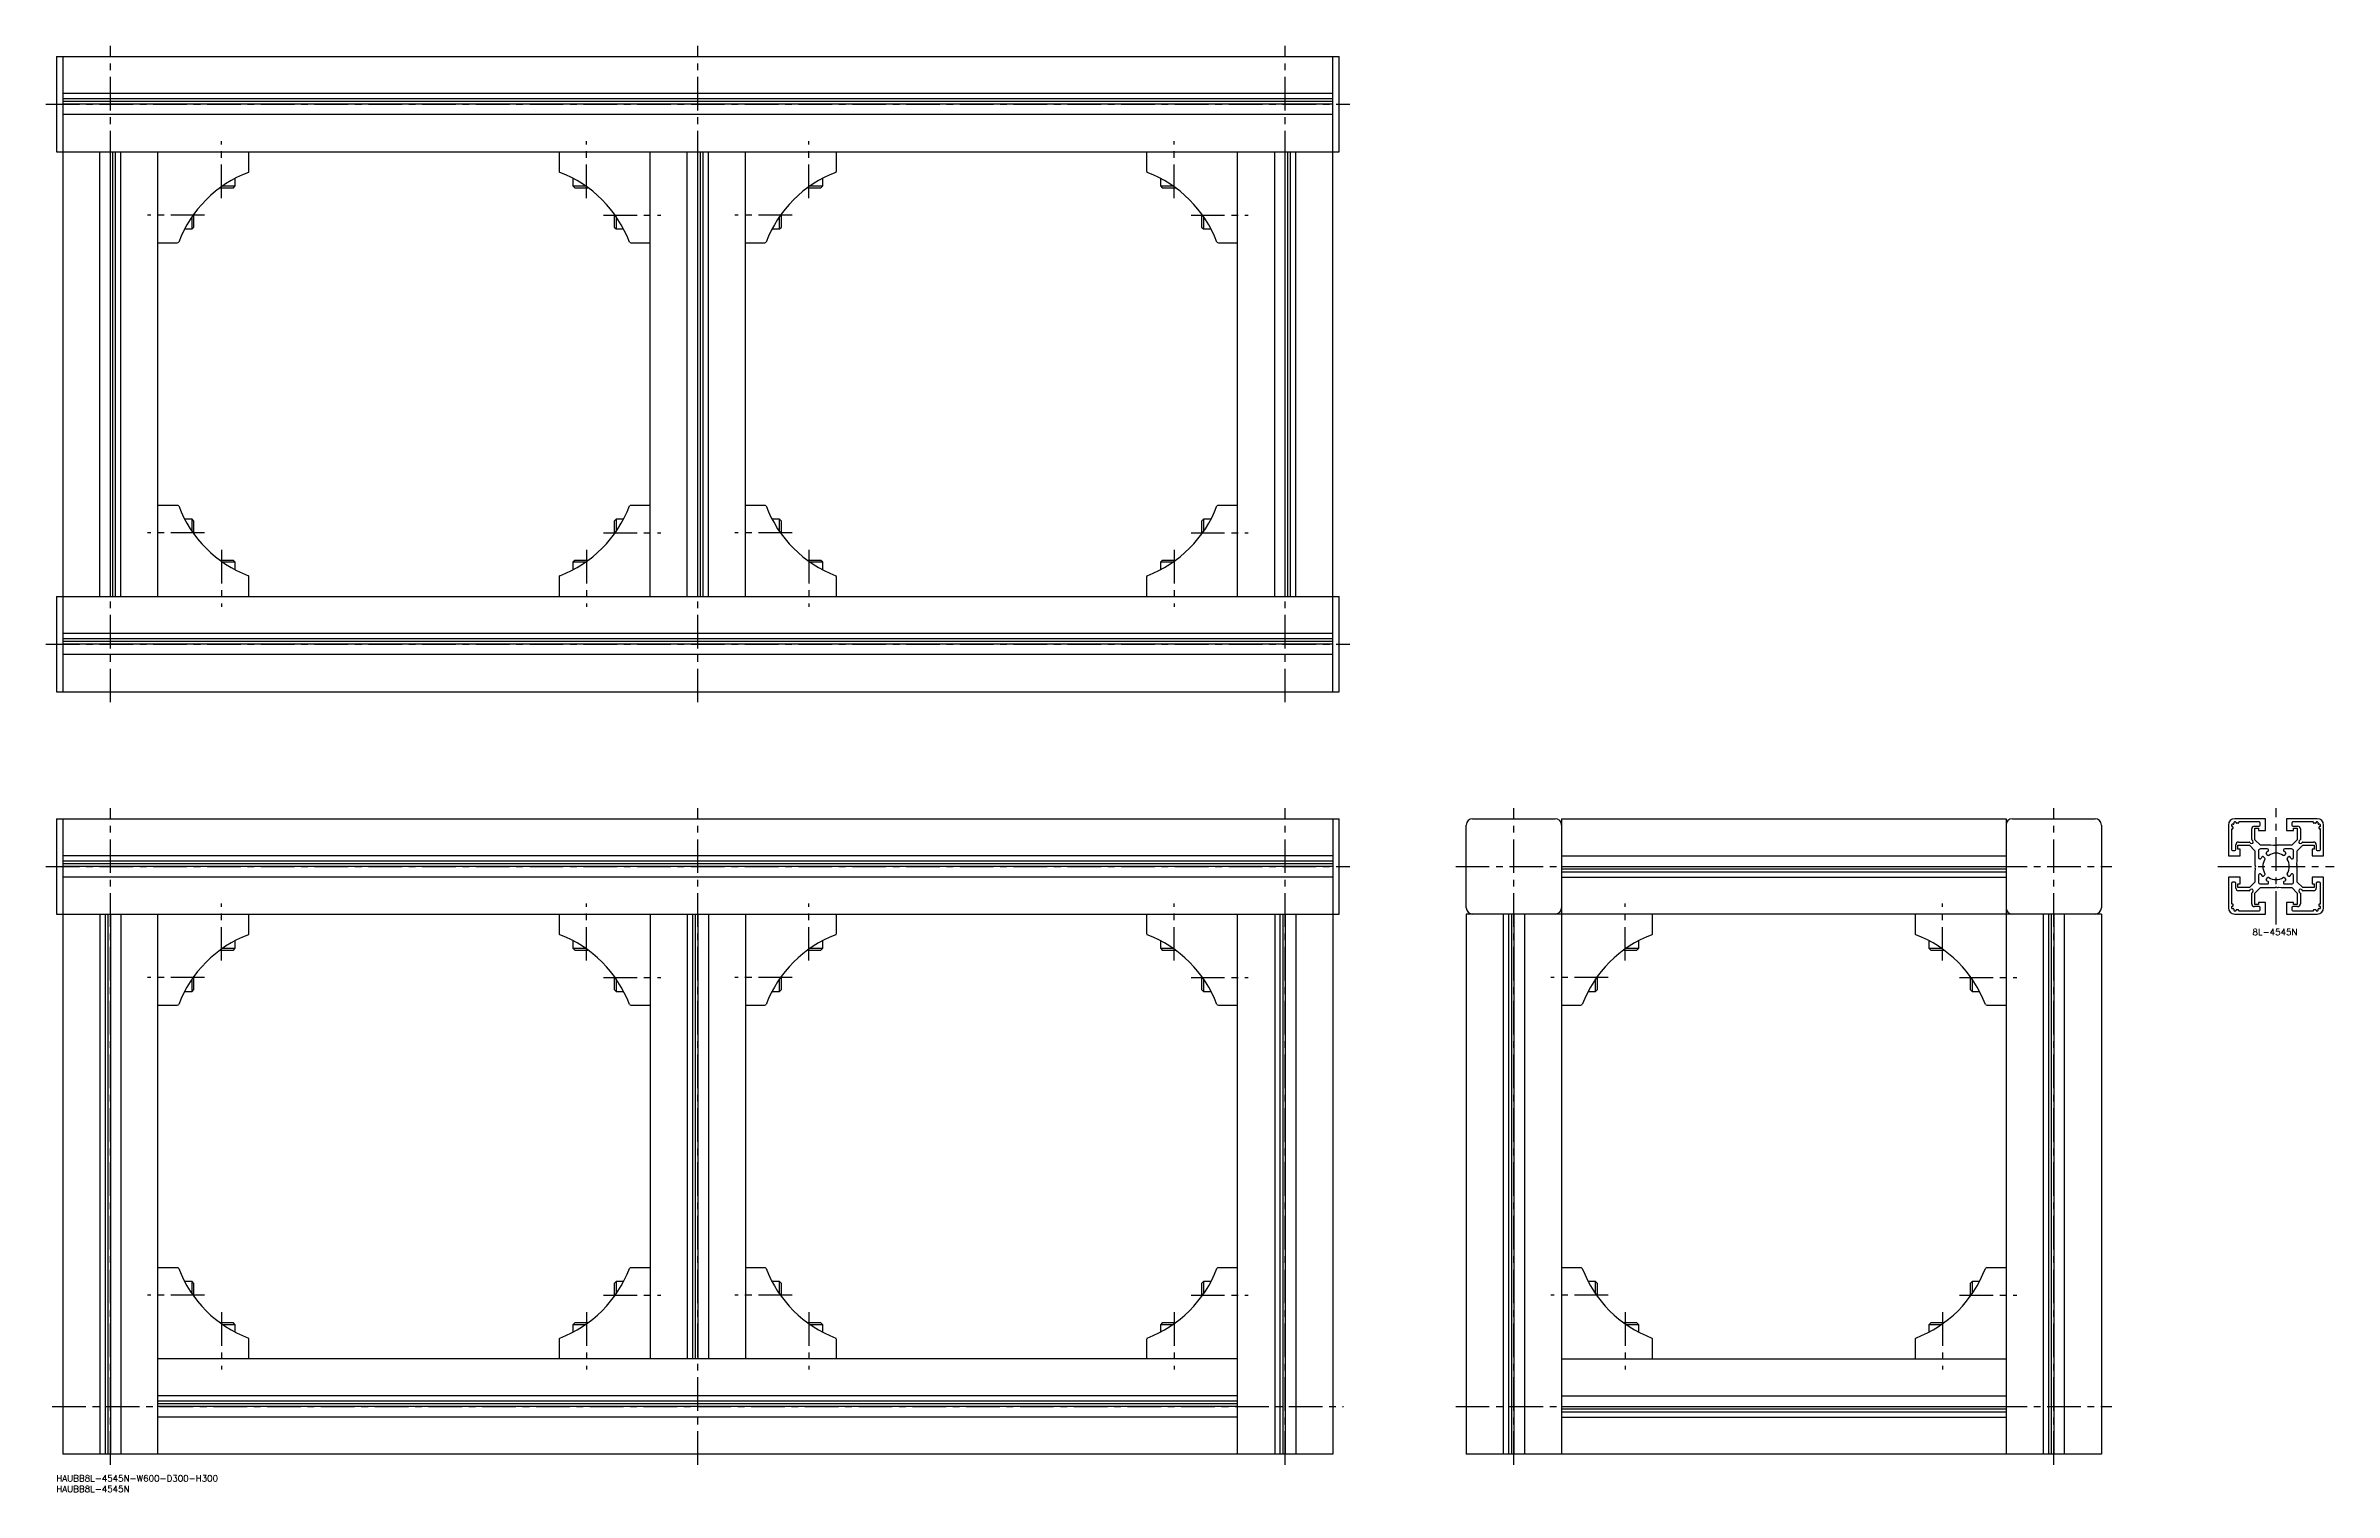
# Model space of a CAD drawing. Extents: x -5 to 1076, y -8 to 675.
import ezdxf

# ---------------------------------------------------------------- set-up
doc = ezdxf.new("R2010")
doc.units = 0
doc.header["$LTSCALE"] = 0.5
doc.linetypes.add('CENTER', pattern=[50.8, 31.75, -6.35, 6.35, -6.35])
for name, color, linetype in [('MSM_CENTER', 1, 'CENTER'), ('MSM_CONTINUOUS', 7, 'CONTINUOUS'), ('MSM_PART_NUMBER', 7, 'CONTINUOUS')]:
    doc.layers.add(name, color=color, linetype=linetype)
doc.styles.get("Standard").update_dxf_attribs({"font": 'txt.shx', "height": 3, "bigfont": 'bigfont.shx'})

# ---------------------------------------------------------------- blocks, each defined once
blk = doc.blocks.new('*U8')
at = {"layer": 'MSM_PART_NUMBER'}
blk.add_text('HAUBB8L-4545N-W600-D300-H300', height=3, dxfattribs=at).set_placement((0, -3))
blk = doc.blocks.new('*U9')
at = {"layer": 'MSM_PART_NUMBER'}
blk.add_text('HAUBB8L-4545N', height=3, dxfattribs=at).set_placement((0, -8))
blk = doc.blocks.new('*U10')
at = {"layer": 'MSM_PART_NUMBER'}
blk.add_text('8L-4545N', height=3, dxfattribs=at).set_placement((1037.4, 255))

msp = doc.modelspace()

# ---------------------------------------------------------------- linework, layer by layer
at = {"layer": 'MSM_CENTER'}
for p, q in [((25.5, 365), (25.5, 675)), ((303, 365), (303, 675)), ((580.5, 365), (580.5, 675)), ((-5, 647.5), (611, 647.5)), ((78, 603), (78, 630)), ((250.5, 603), (250.5, 630)), ((355.5, 603), (355.5, 630)), ((528, 603), (528, 630)), ((70, 595), (43, 595)), ((258.5, 595), (285.5, 595)), ((347.5, 595), (320.5, 595)), ((536, 595), (563, 595)), ((70, 445), (43, 445)), ((258.5, 445), (285.5, 445)), ((347.5, 445), (320.5, 445)), ((536, 445), (563, 445)), ((78, 437), (78, 410)), ((250.5, 437), (250.5, 410)), ((355.5, 437), (355.5, 410)), ((528, 437), (528, 410)), ((-5, 392.5), (611, 392.5)), ((25.5, 5), (25.5, 315)), ((303, 5), (303, 315)), ((580.5, 5), (580.5, 315)), ((688.5, 5), (688.5, 315)), ((943.5, 5), (943.5, 315)), ((1048.5, 260), (1048.5, 315)), ((-5, 287.5), (611, 287.5)), ((661, 287.5), (971, 287.5)), ((1021, 287.5), (1076, 287.5)), ((78, 243), (78, 270)), ((250.5, 243), (250.5, 270)), ((355.5, 243), (355.5, 270)), ((528, 243), (528, 270)), ((741, 243), (741, 270)), ((891, 243), (891, 270)), ((70, 235), (43, 235)), ((258.5, 235), (285.5, 235)), ((347.5, 235), (320.5, 235)), ((536, 235), (563, 235)), ((733, 235), (706, 235)), ((899, 235), (926, 235)), ((70, 85), (43, 85)), ((78, 77), (78, 50)), ((250.5, 77), (250.5, 50)), ((258.5, 85), (285.5, 85)), ((347.5, 85), (320.5, 85)), ((355.5, 77), (355.5, 50)), ((528, 77), (528, 50)), ((536, 85), (563, 85)), ((733, 85), (706, 85)), ((741, 77), (741, 50)), ((891, 77), (891, 50)), ((899, 85), (926, 85)), ((-2, 32.5), (608, 32.5)), ((661, 32.5), (971, 32.5))]:
    msp.add_line(p, q, dxfattribs=at)
at = {"layer": 'MSM_CONTINUOUS'}
for p, q in [((0, 670), (606, 670)), ((0, 670), (0, 625)), ((3, 670), (3, 370)), ((603, 370), (603, 670)), ((606, 625), (606, 670)), ((603, 652.5), (3, 652.5)), ((603, 650), (3, 650)), ((603, 648.7), (3, 648.7)), ((603, 647.5), (3, 647.5)), ((603, 642.5), (3, 642.5)), ((0, 625), (606, 625)), ((20.5, 415), (20.5, 625)), ((25.5, 415), (25.5, 625)), ((26.7, 415), (26.7, 625)), ((28, 415), (28, 625)), ((30.5, 415), (30.5, 625)), ((48, 415), (48, 625)), ((91, 615.9), (91, 625)), ((237.5, 625), (237.5, 615.9)), ((280.5, 415), (280.5, 625)), ((298, 415), (298, 625)), ((303, 415), (303, 625)), ((304.2, 415), (304.2, 625)), ((305.5, 415), (305.5, 625)), ((308, 415), (308, 625)), ((325.5, 415), (325.5, 625)), ((368.5, 615.9), (368.5, 625)), ((515, 625), (515, 615.9)), ((558, 415), (558, 625)), ((575.5, 415), (575.5, 625)), ((580.5, 415), (580.5, 625)), ((581.7, 415), (581.7, 625)), ((583, 415), (583, 625)), ((585.5, 415), (585.5, 625)), ((77.4, 608), (83.6, 608)), ((78.6, 608.9), (84.5, 608.9)), ((83.6, 608), (84.5, 608.9)), ((84.5, 608.9), (84.5, 612.4)), ((244, 612.4), (244, 608.9)), ((244, 608.9), (244.9, 608)), ((244, 608.9), (249.9, 608.9)), ((244.9, 608), (251.1, 608)), ((354.9, 608), (361.1, 608)), ((356.1, 608.9), (362, 608.9)), ((361.1, 608), (362, 608.9)), ((362, 608.9), (362, 612.4)), ((521.5, 612.4), (521.5, 608.9)), ((521.5, 608.9), (522.4, 608)), ((521.5, 608.9), (527.4, 608.9)), ((522.4, 608), (528.6, 608)), ((65, 589.4), (65, 595.6)), ((263.5, 595.6), (263.5, 589.4)), ((342.5, 589.4), (342.5, 595.6)), ((541, 595.6), (541, 589.4)), ((60.6, 588.5), (64.1, 588.5)), ((64.1, 588.5), (64.1, 594.4)), ((64.1, 588.5), (65, 589.4)), ((263.5, 589.4), (264.4, 588.5)), ((264.4, 594.4), (264.4, 588.5)), ((264.4, 588.5), (267.9, 588.5)), ((338.1, 588.5), (341.6, 588.5)), ((341.6, 588.5), (341.6, 594.4)), ((341.6, 588.5), (342.5, 589.4)), ((541, 589.4), (541.9, 588.5)), ((541.9, 594.4), (541.9, 588.5)), ((541.9, 588.5), (545.4, 588.5)), ((48, 582), (57.1, 582)), ((271.4, 582), (280.5, 582)), ((325.5, 582), (334.6, 582)), ((548.9, 582), (558, 582)), ((57.1, 458), (48, 458)), ((280.5, 458), (271.4, 458)), ((334.6, 458), (325.5, 458)), ((558, 458), (548.9, 458)), ((64.1, 451.5), (60.6, 451.5)), ((65, 450.6), (64.1, 451.5)), ((64.1, 445.6), (64.1, 451.5)), ((65, 444.4), (65, 450.6)), ((264.4, 451.5), (263.5, 450.6)), ((263.5, 450.6), (263.5, 444.4)), ((267.9, 451.5), (264.4, 451.5)), ((264.4, 451.5), (264.4, 445.6)), ((341.6, 451.5), (338.1, 451.5)), ((342.5, 450.6), (341.6, 451.5)), ((341.6, 445.6), (341.6, 451.5)), ((342.5, 444.4), (342.5, 450.6)), ((541.9, 451.5), (541, 450.6)), ((541, 450.6), (541, 444.4)), ((545.4, 451.5), (541.9, 451.5)), ((541.9, 451.5), (541.9, 445.6)), ((83.6, 432), (77.4, 432)), ((84.5, 431.1), (78.6, 431.1)), ((84.5, 431.1), (83.6, 432)), ((84.5, 427.6), (84.5, 431.1)), ((91, 415), (91, 424.1)), ((237.5, 424.1), (237.5, 415)), ((244.9, 432), (244, 431.1)), ((244, 431.1), (244, 427.6)), ((249.9, 431.1), (244, 431.1)), ((251.1, 432), (244.9, 432)), ((361.1, 432), (354.9, 432)), ((362, 431.1), (356.1, 431.1)), ((362, 431.1), (361.1, 432)), ((362, 427.6), (362, 431.1)), ((368.5, 415), (368.5, 424.1)), ((515, 424.1), (515, 415)), ((522.4, 432), (521.5, 431.1)), ((521.5, 431.1), (521.5, 427.6)), ((527.4, 431.1), (521.5, 431.1)), ((528.6, 432), (522.4, 432)), ((0, 415), (606, 415)), ((0, 415), (0, 370)), ((606, 370), (606, 415)), ((603, 397.5), (3, 397.5)), ((603, 395), (3, 395)), ((603, 393.7), (3, 393.7)), ((603, 392.5), (3, 392.5)), ((603, 387.5), (3, 387.5)), ((0, 370), (606, 370)), ((0, 310), (0, 265)), ((0, 310), (606, 310)), ((3, 310), (3, 10)), ((603, 310), (603, 10)), ((606, 265), (606, 310)), ((666, 268), (666, 307)), ((669, 310), (708, 310)), ((711, 310), (711, 10)), ((711, 310), (921, 310)), ((921, 310), (921, 10)), ((924, 310), (963, 310)), ((966, 307), (966, 268)), ((1026, 307), (1026, 292.5)), ((1027.5, 307.1), (1027.5, 306.6)), ((1027.5, 305), (1027.5, 295.5)), ((1027.7, 306.4), (1027.9, 306.4)), ((1027.9, 305.2), (1027.7, 305.2)), ((1028.3, 307.4), (1027.8, 307.4)), ((1028.1, 306.2), (1028.1, 305.4)), ((1028.6, 308.2), (1028.6, 307.7)), ((1029.4, 308.5), (1028.9, 308.5)), ((1043.5, 310), (1029, 310)), ((1029.6, 308.1), (1029.6, 308.3)), ((1030.6, 307.9), (1029.8, 307.9)), ((1030.8, 308.3), (1030.8, 308.1)), ((1040.5, 308.5), (1031, 308.5)), ((1037, 300.2), (1037, 305.2)), ((1038.3, 306.5), (1040.5, 306.5)), ((1038.5, 300.1), (1038.5, 305.5)), ((1038.5, 305.5), (1040.3, 305.5)), ((1040.3, 305.5), (1040.3, 304.5)), ((1040.3, 304.5), (1043.5, 304.5)), ((1041, 307), (1041, 308)), ((1043.5, 304.5), (1043.5, 310)), ((1053.5, 310), (1053.5, 304.5)), ((1068, 310), (1053.5, 310)), ((1053.5, 304.5), (1056.7, 304.5)), ((1056, 308), (1056, 307)), ((1066, 308.5), (1056.5, 308.5)), ((1056.5, 306.5), (1058.7, 306.5)), ((1056.7, 304.5), (1056.7, 305.5)), ((1056.7, 305.5), (1058.5, 305.5)), ((1058.5, 305.5), (1058.5, 300.1)), ((1060, 305.2), (1060, 300.2)), ((1066.2, 308.1), (1066.2, 308.3)), ((1067.2, 307.9), (1066.4, 307.9)), ((1067.4, 308.3), (1067.4, 308.1)), ((1068.1, 308.5), (1067.6, 308.5)), ((1068.4, 307.7), (1068.4, 308.2)), ((1069.2, 307.4), (1068.7, 307.4)), ((1068.9, 305.4), (1068.9, 306.2)), ((1069.1, 306.4), (1069.3, 306.4)), ((1069.3, 305.2), (1069.1, 305.2)), ((1069.5, 306.6), (1069.5, 307.1)), ((1069.5, 295.5), (1069.5, 305)), ((1071, 292.5), (1071, 307)), ((603, 292.5), (3, 292.5)), ((711, 292.5), (921, 292.5)), ((1026, 292.5), (1031.5, 292.5)), ((1028, 295), (1029, 295)), ((1029.5, 295.5), (1029.5, 297.7)), ((1030.5, 295.7), (1030.5, 297.5)), ((1030.5, 297.5), (1035.9, 297.5)), ((1031.5, 295.7), (1030.5, 295.7)), ((1030.8, 299), (1035.8, 299)), ((1031.5, 292.5), (1031.5, 295.7)), ((1035.9, 297.5), (1038.5, 294.9)), ((1036, 298.9), (1036.4, 298.5)), ((1037.5, 299.6), (1037.1, 300)), ((1041.1, 297.5), (1038.5, 300.1)), ((1038.5, 294.9), (1038.5, 288.2)), ((1040.2, 294.8), (1040.2, 291.7)), ((1046, 297.5), (1041.1, 297.5)), ((1044.3, 295.8), (1041.2, 295.8)), ((1042.4, 292.2), (1043.3, 291.3)), ((1044.7, 292.7), (1043.8, 293.6)), ((1047.3, 297.3), (1046, 297.5)), ((1047.6, 297.4), (1047.3, 297.3)), ((1048.5, 297.2), (1048.1, 297.4)), ((1048.9, 297.4), (1048.5, 297.2)), ((1055.9, 297.5), (1049.2, 297.5)), ((1053.2, 293.6), (1052.3, 292.7)), ((1055.8, 295.8), (1052.7, 295.8)), ((1053.7, 291.3), (1054.6, 292.2)), ((1058.5, 300.1), (1055.9, 297.5)), ((1056.8, 291.7), (1056.8, 294.8)), ((1058.5, 294.9), (1061.1, 297.5)), ((1058.5, 290), (1058.5, 294.9)), ((1059.9, 300), (1059.5, 299.6)), ((1060.6, 298.5), (1061, 298.9)), ((1061.1, 297.5), (1066.5, 297.5)), ((1061.2, 299), (1066.2, 299)), ((1066.5, 295.7), (1065.5, 295.7)), ((1065.5, 295.7), (1065.5, 292.5)), ((1065.5, 292.5), (1071, 292.5)), ((1066.5, 297.5), (1066.5, 295.7)), ((1067.5, 297.7), (1067.5, 295.5)), ((1068, 295), (1069, 295)), ((603, 290), (3, 290)), ((603, 288.7), (3, 288.7)), ((603, 287.5), (3, 287.5)), ((603, 282.5), (3, 282.5)), ((711, 287.5), (921, 287.5)), ((711, 286.3), (921, 286.3)), ((711, 285), (921, 285)), ((711, 282.5), (921, 282.5)), ((1031.5, 282.5), (1026, 282.5)), ((1026, 282.5), (1026, 268)), ((1031.5, 279.3), (1031.5, 282.5)), ((1038.7, 286.3), (1038.5, 285)), ((1038.5, 285), (1038.5, 280.1)), ((1038.6, 287.9), (1038.8, 287.5)), ((1038.8, 287.5), (1038.6, 287.1)), ((1038.6, 286.6), (1038.7, 286.3)), ((1040.2, 283.3), (1040.2, 280.2)), ((1043.3, 283.7), (1042.4, 282.8)), ((1043.8, 281.4), (1044.7, 282.3)), ((1052.3, 282.3), (1053.2, 281.4)), ((1054.6, 282.8), (1053.7, 283.7)), ((1056.8, 280.2), (1056.8, 283.3)), ((1058.2, 287.5), (1058.4, 287.9)), ((1058.4, 287.1), (1058.2, 287.5)), ((1058.3, 288.7), (1058.5, 290)), ((1058.4, 288.4), (1058.3, 288.7)), ((1058.5, 280.1), (1058.5, 286.8)), ((1071, 282.5), (1065.5, 282.5)), ((1065.5, 282.5), (1065.5, 279.3)), ((1071, 268), (1071, 282.5)), ((1027.5, 279.5), (1027.5, 270)), ((1029, 280), (1028, 280)), ((1029.5, 277.3), (1029.5, 279.5)), ((1030.5, 277.5), (1030.5, 279.3)), ((1030.5, 279.3), (1031.5, 279.3)), ((1035.9, 277.5), (1030.5, 277.5)), ((1035.8, 276), (1030.8, 276)), ((1038.5, 280.1), (1035.9, 277.5)), ((1036.4, 276.5), (1036, 276.1)), ((1037, 269.8), (1037, 274.8)), ((1037.1, 275), (1037.5, 275.4)), ((1038.5, 274.9), (1041.1, 277.5)), ((1038.5, 269.5), (1038.5, 274.9)), ((1043.5, 270.5), (1040.3, 270.5)), ((1040.3, 270.5), (1040.3, 269.5)), ((1041.1, 277.5), (1047.8, 277.5)), ((1041.2, 279.2), (1044.3, 279.2)), ((1043.5, 265), (1043.5, 270.5)), ((1048.1, 277.6), (1048.5, 277.8)), ((1048.5, 277.8), (1048.9, 277.6)), ((1049.4, 277.6), (1049.7, 277.7)), ((1049.7, 277.7), (1051, 277.5)), ((1051, 277.5), (1055.9, 277.5)), ((1052.7, 279.2), (1055.8, 279.2)), ((1056.7, 270.5), (1053.5, 270.5)), ((1053.5, 270.5), (1053.5, 265)), ((1055.9, 277.5), (1058.5, 274.9)), ((1056.7, 269.5), (1056.7, 270.5)), ((1061.1, 277.5), (1058.5, 280.1)), ((1058.5, 274.9), (1058.5, 269.5)), ((1059.5, 275.4), (1059.9, 275)), ((1060, 274.8), (1060, 269.8)), ((1061, 276.1), (1060.6, 276.5)), ((1066.5, 277.5), (1061.1, 277.5)), ((1066.2, 276), (1061.2, 276)), ((1065.5, 279.3), (1066.5, 279.3)), ((1066.5, 279.3), (1066.5, 277.5)), ((1067.5, 279.5), (1067.5, 277.3)), ((1069, 280), (1068, 280)), ((1069.5, 270), (1069.5, 279.5)), ((0, 265), (606, 265)), ((20.5, 265), (20.5, 10)), ((23, 265), (23, 10)), ((24.3, 265), (24.3, 10)), ((25.5, 265), (25.5, 10)), ((30.5, 265), (30.5, 10)), ((48, 10), (48, 265)), ((91, 255.9), (91, 265)), ((237.5, 265), (237.5, 255.9)), ((280.5, 265), (280.5, 55)), ((298, 265), (298, 55)), ((300.5, 265), (300.5, 55)), ((301.8, 265), (301.8, 55)), ((303, 265), (303, 55)), ((308, 265), (308, 55)), ((325.5, 265), (325.5, 55)), ((368.5, 255.9), (368.5, 265)), ((515, 265), (515, 255.9)), ((558, 10), (558, 265)), ((575.5, 265), (575.5, 10)), ((578, 265), (578, 10)), ((579.3, 265), (579.3, 10)), ((580.5, 265), (580.5, 10)), ((585.5, 265), (585.5, 10)), ((966, 265), (666, 265)), ((666, 265), (666, 10)), ((683.5, 265), (683.5, 10)), ((686, 265), (686, 10)), ((687.3, 265), (687.3, 10)), ((688.5, 265), (688.5, 10)), ((693.5, 265), (693.5, 10)), ((754, 255.9), (754, 265)), ((878, 265), (878, 255.9)), ((938.5, 265), (938.5, 10)), ((941, 265), (941, 10)), ((942.3, 265), (942.3, 10)), ((943.5, 265), (943.5, 10)), ((948.5, 265), (948.5, 10)), ((966, 265), (966, 10)), ((1027.5, 268.4), (1027.5, 267.9)), ((1027.7, 269.8), (1027.9, 269.8)), ((1027.9, 268.6), (1027.7, 268.6)), ((1027.8, 267.6), (1028.3, 267.6)), ((1028.1, 269.6), (1028.1, 268.8)), ((1028.6, 267.3), (1028.6, 266.8)), ((1028.9, 266.5), (1029.4, 266.5)), ((1029, 265), (1043.5, 265)), ((1029.6, 266.7), (1029.6, 266.9)), ((1029.8, 267.1), (1030.6, 267.1)), ((1030.8, 266.9), (1030.8, 266.7)), ((1031, 266.5), (1040.5, 266.5)), ((1040.5, 268.5), (1038.3, 268.5)), ((1040.3, 269.5), (1038.5, 269.5)), ((1041, 267), (1041, 268)), ((1053.5, 265), (1068, 265)), ((1056, 268), (1056, 267)), ((1058.7, 268.5), (1056.5, 268.5)), ((1056.5, 266.5), (1066, 266.5)), ((1058.5, 269.5), (1056.7, 269.5)), ((1066.2, 266.7), (1066.2, 266.9)), ((1066.4, 267.1), (1067.2, 267.1)), ((1067.4, 266.9), (1067.4, 266.7)), ((1067.6, 266.5), (1068.1, 266.5)), ((1068.4, 266.8), (1068.4, 267.3)), ((1068.7, 267.6), (1069.2, 267.6)), ((1068.9, 268.8), (1068.9, 269.6)), ((1069.1, 269.8), (1069.3, 269.8)), ((1069.3, 268.6), (1069.1, 268.6)), ((1069.5, 267.9), (1069.5, 268.4)), ((78.6, 248.9), (84.5, 248.9)), ((83.6, 248), (84.5, 248.9)), ((84.5, 248.9), (84.5, 252.4)), ((244, 252.4), (244, 248.9)), ((244, 248.9), (244.9, 248)), ((244, 248.9), (249.9, 248.9)), ((356.1, 248.9), (362, 248.9)), ((361.1, 248), (362, 248.9)), ((362, 248.9), (362, 252.4)), ((521.5, 252.4), (521.5, 248.9)), ((521.5, 248.9), (522.4, 248)), ((521.5, 248.9), (527.4, 248.9)), ((741.6, 248.9), (747.5, 248.9)), ((746.6, 248), (747.5, 248.9)), ((747.5, 248.9), (747.5, 252.4)), ((884.5, 252.4), (884.5, 248.9)), ((884.5, 248.9), (885.4, 248)), ((884.5, 248.9), (890.4, 248.9)), ((77.4, 248), (83.6, 248)), ((244.9, 248), (251.1, 248)), ((354.9, 248), (361.1, 248)), ((522.4, 248), (528.6, 248)), ((740.4, 248), (746.6, 248)), ((885.4, 248), (891.6, 248)), ((60.6, 228.5), (64.1, 228.5)), ((64.1, 228.5), (64.1, 234.4)), ((64.1, 228.5), (65, 229.4)), ((65, 229.4), (65, 235.6)), ((263.5, 235.6), (263.5, 229.4)), ((263.5, 229.4), (264.4, 228.5)), ((264.4, 234.4), (264.4, 228.5)), ((264.4, 228.5), (267.9, 228.5)), ((338.1, 228.5), (341.6, 228.5)), ((341.6, 228.5), (341.6, 234.4)), ((341.6, 228.5), (342.5, 229.4)), ((342.5, 229.4), (342.5, 235.6)), ((541, 235.6), (541, 229.4)), ((541, 229.4), (541.9, 228.5)), ((541.9, 234.4), (541.9, 228.5)), ((541.9, 228.5), (545.4, 228.5)), ((723.6, 228.5), (727.1, 228.5)), ((727.1, 228.5), (727.1, 234.4)), ((727.1, 228.5), (728, 229.4)), ((728, 229.4), (728, 235.6)), ((904, 235.6), (904, 229.4)), ((904, 229.4), (904.9, 228.5)), ((904.9, 234.4), (904.9, 228.5)), ((904.9, 228.5), (908.4, 228.5)), ((48, 222), (57.1, 222)), ((271.4, 222), (280.5, 222)), ((325.5, 222), (334.6, 222)), ((548.9, 222), (558, 222)), ((711, 222), (720.1, 222)), ((911.9, 222), (921, 222)), ((57.1, 98), (48, 98)), ((280.5, 98), (271.4, 98)), ((334.6, 98), (325.5, 98)), ((558, 98), (548.9, 98)), ((720.1, 98), (711, 98)), ((921, 98), (911.9, 98)), ((64.1, 91.5), (60.6, 91.5)), ((65, 90.6), (64.1, 91.5)), ((64.1, 85.6), (64.1, 91.5)), ((65, 84.4), (65, 90.6)), ((264.4, 91.5), (263.5, 90.6)), ((263.5, 90.6), (263.5, 84.4)), ((267.9, 91.5), (264.4, 91.5)), ((264.4, 91.5), (264.4, 85.6)), ((341.6, 91.5), (338.1, 91.5)), ((342.5, 90.6), (341.6, 91.5)), ((341.6, 85.6), (341.6, 91.5)), ((342.5, 84.4), (342.5, 90.6)), ((541.9, 91.5), (541, 90.6)), ((541, 90.6), (541, 84.4)), ((545.4, 91.5), (541.9, 91.5)), ((541.9, 91.5), (541.9, 85.6)), ((727.1, 91.5), (723.6, 91.5)), ((728, 90.6), (727.1, 91.5)), ((727.1, 85.6), (727.1, 91.5)), ((728, 84.4), (728, 90.6)), ((904.9, 91.5), (904, 90.6)), ((904, 90.6), (904, 84.4)), ((908.4, 91.5), (904.9, 91.5)), ((904.9, 91.5), (904.9, 85.6)), ((83.6, 72), (77.4, 72)), ((84.5, 71.1), (78.6, 71.1)), ((84.5, 71.1), (83.6, 72)), ((84.5, 67.6), (84.5, 71.1)), ((244.9, 72), (244, 71.1)), ((244, 71.1), (244, 67.6)), ((249.9, 71.1), (244, 71.1)), ((251.1, 72), (244.9, 72)), ((361.1, 72), (354.9, 72)), ((362, 71.1), (356.1, 71.1)), ((362, 71.1), (361.1, 72)), ((362, 67.6), (362, 71.1)), ((522.4, 72), (521.5, 71.1)), ((521.5, 71.1), (521.5, 67.6)), ((527.4, 71.1), (521.5, 71.1)), ((528.6, 72), (522.4, 72)), ((746.6, 72), (740.4, 72)), ((747.5, 71.1), (741.6, 71.1)), ((747.5, 71.1), (746.6, 72)), ((747.5, 67.6), (747.5, 71.1)), ((885.4, 72), (884.5, 71.1)), ((884.5, 71.1), (884.5, 67.6)), ((890.4, 71.1), (884.5, 71.1)), ((891.6, 72), (885.4, 72)), ((558, 55), (48, 55)), ((91, 55), (91, 64.1)), ((237.5, 64.1), (237.5, 55)), ((368.5, 55), (368.5, 64.1)), ((515, 64.1), (515, 55)), ((711, 55), (921, 55)), ((754, 55), (754, 64.1)), ((878, 64.1), (878, 55)), ((558, 37.5), (48, 37.5)), ((558, 35), (48, 35)), ((558, 33.7), (48, 33.7)), ((558, 32.5), (48, 32.5)), ((711, 37.5), (921, 37.5)), ((711, 32.5), (921, 32.5)), ((558, 27.5), (48, 27.5)), ((711, 31.3), (921, 31.3)), ((711, 30), (921, 30)), ((711, 27.5), (921, 27.5)), ((603, 10), (3, 10)), ((966, 10), (666, 10))]:
    msp.add_line(p, q, dxfattribs=at)
for centre, radius, start, end in [((110.8, 562.2), 56.7, 110.7505, 159.2495), ((90, 615.9), 1, 315, 0), ((238.5, 615.9), 1, 180, 225), ((217.7, 562.2), 56.7, 20.7505, 69.2495), ((388.3, 562.2), 56.7, 110.7505, 159.2495), ((367.5, 615.9), 1, 315, 0), ((516, 615.9), 1, 180, 225), ((495.2, 562.2), 56.7, 20.7505, 69.2495), ((57.1, 583), 1, 270, 315), ((271.4, 583), 1, 225, 270), ((334.6, 583), 1, 270, 315), ((548.9, 583), 1, 225, 270), ((57.1, 457), 1, 45, 90), ((110.8, 477.8), 56.7, 200.7505, 249.2495), ((217.7, 477.8), 56.7, 290.7505, 339.2495), ((271.4, 457), 1, 90, 135), ((334.6, 457), 1, 45, 90), ((388.3, 477.8), 56.7, 200.7505, 249.2495), ((495.2, 477.8), 56.7, 290.7505, 339.2495), ((548.9, 457), 1, 90, 135), ((90, 424.1), 1, 0, 45), ((238.5, 424.1), 1, 135, 180), ((367.5, 424.1), 1, 0, 45), ((516, 424.1), 1, 135, 180), ((669, 307), 3, 90, 180), ((708, 307), 3, 0, 90), ((924, 307), 3, 90, 180), ((963, 307), 3, 0, 90), ((1029, 307), 3, 90, 180), ((1027.8, 307.1), 0.3, 90, 180), ((1027.7, 306.6), 0.2, 180, 270), ((1027.7, 305), 0.2, 90, 180), ((1027.9, 306.2), 0.2, 0, 90), ((1027.9, 305.4), 0.2, 270, 0), ((1028.3, 307.7), 0.3, 270, 0), ((1028.9, 308.2), 0.3, 90, 180), ((1029.4, 308.3), 0.2, 0, 90), ((1029.8, 308.1), 0.2, 180, 270), ((1030.6, 308.1), 0.2, 270, 0), ((1031, 308.3), 0.2, 90, 180), ((1038.3, 305.2), 1.3, 90, 180), ((1040.5, 308), 0.5, 0, 90), ((1040.5, 307), 0.5, 270, 0), ((1056.5, 308), 0.5, 90, 180), ((1056.5, 307), 0.5, 180, 270), ((1058.7, 305.2), 1.3, 0, 90), ((1066, 308.3), 0.2, 0, 90), ((1066.4, 308.1), 0.2, 180, 270), ((1067.2, 308.1), 0.2, 270, 0), ((1067.6, 308.3), 0.2, 90, 180), ((1068, 307), 3, 0, 90), ((1068.1, 308.2), 0.3, 0, 90), ((1068.7, 307.7), 0.3, 180, 270), ((1069.1, 306.2), 0.2, 90, 180), ((1069.1, 305.4), 0.2, 180, 270), ((1069.2, 307.1), 0.3, 0, 90), ((1069.3, 306.6), 0.2, 270, 0), ((1069.3, 305), 0.2, 0, 90), ((1028, 295.5), 0.5, 180, 270), ((1029, 295.5), 0.5, 270, 0), ((1030.8, 297.7), 1.3, 90, 180), ((1035.8, 298.7), 0.3, 45, 90), ((1037, 299), 0.75, 225, 45), ((1037.3, 300.2), 0.3, 180, 225), ((1041.2, 294.8), 1, 90, 180), ((1048.5, 287.5), 8, 144.7199, 150.8754), ((1042.2, 291.9), 0.3, 45, 144.7199), ((1044.1, 293.8), 0.3, 125.2801, 225), ((1048.5, 287.5), 8, 119.1246, 125.2801), ((1044.3, 295.1), 0.7, 299.1246, 90), ((1044.9, 293), 0.3, 225, 303.5523), ((1048.5, 287.5), 6.25, 56.4477, 123.5523), ((1047.8, 297), 0.5, 60, 120), ((1049.2, 297), 0.5, 90, 120), ((1052.7, 295.1), 0.7, 90, 240.8754), ((1052.1, 293), 0.3, 236.4477, 315), ((1048.5, 287.5), 8, 54.7199, 60.8754), ((1052.9, 293.8), 0.3, 315, 54.7199), ((1054.8, 291.9), 0.3, 35.2801, 135), ((1048.5, 287.5), 8, 29.1246, 35.2801), ((1055.8, 294.8), 1, 0, 90), ((1060, 299), 0.75, 135, 315), ((1059.7, 300.2), 0.3, 315, 0), ((1061.2, 298.7), 0.3, 90, 135), ((1066.2, 297.7), 1.3, 0, 90), ((1068, 295.5), 0.5, 180, 270), ((1069, 295.5), 0.5, 270, 0), ((1039, 288.2), 0.5, 180, 210), ((1039, 286.8), 0.5, 150, 210), ((1040.9, 291.7), 0.7, 180, 330.8754), ((1040.9, 283.3), 0.7, 29.1246, 180), ((1048.5, 287.5), 8, 209.1246, 215.2801), ((1042.2, 283.1), 0.3, 215.2801, 315), ((1048.5, 287.5), 6.25, 146.4477, 213.5523), ((1043, 291.1), 0.3, 326.4477, 45), ((1043, 283.9), 0.3, 315, 33.5523), ((1044.1, 281.2), 0.3, 135, 234.7199), ((1044.9, 282), 0.3, 56.4477, 135), ((1048.5, 287.5), 6.25, 236.4477, 303.5523), ((1052.1, 282), 0.3, 45, 123.5523), ((1052.9, 281.2), 0.3, 305.2801, 45), ((1054, 291.1), 0.3, 135, 213.5523), ((1048.5, 287.5), 6.25, 326.4477, 33.5523), ((1054, 283.9), 0.3, 146.4477, 225), ((1054.8, 283.1), 0.3, 225, 324.7199), ((1048.5, 287.5), 8, 324.7199, 330.8754), ((1056.1, 291.7), 0.7, 209.1246, 0), ((1056.1, 283.3), 0.7, 0, 150.8754), ((1058, 288.2), 0.5, 330, 30), ((1058, 286.8), 0.5, 0, 30), ((1028, 279.5), 0.5, 90, 180), ((1029, 279.5), 0.5, 0, 90), ((1030.8, 277.3), 1.3, 180, 270), ((1035.8, 276.3), 0.3, 270, 315), ((1037, 276), 0.75, 315, 135), ((1037.3, 274.8), 0.3, 135, 180), ((1041.2, 280.2), 1, 180, 270), ((1048.5, 287.5), 8, 234.7199, 240.8754), ((1044.3, 279.9), 0.7, 270, 60.8754), ((1047.8, 278), 0.5, 270, 300), ((1049.2, 278), 0.5, 240, 300), ((1052.7, 279.9), 0.7, 119.1246, 270), ((1048.5, 287.5), 8, 299.1246, 305.2801), ((1055.8, 280.2), 1, 270, 0), ((1060, 276), 0.75, 45, 225), ((1059.7, 274.8), 0.3, 0, 45), ((1061.2, 276.3), 0.3, 225, 270), ((1066.2, 277.3), 1.3, 270, 0), ((1068, 279.5), 0.5, 90, 180), ((1069, 279.5), 0.5, 0, 90), ((669, 268), 3, 180, 270), ((708, 268), 3, 270, 0), ((924, 268), 3, 180, 270), ((963, 268), 3, 270, 0), ((1029, 268), 3, 180, 270), ((1027.7, 270), 0.2, 180, 270), ((1027.7, 268.4), 0.2, 90, 180), ((1027.8, 267.9), 0.3, 180, 270), ((1027.9, 269.6), 0.2, 0, 90), ((1027.9, 268.8), 0.2, 270, 0), ((1028.3, 267.3), 0.3, 0, 90), ((1028.9, 266.8), 0.3, 180, 270), ((1029.4, 266.7), 0.2, 270, 0), ((1029.8, 266.9), 0.2, 90, 180), ((1030.6, 266.9), 0.2, 0, 90), ((1031, 266.7), 0.2, 180, 270), ((1038.3, 269.8), 1.3, 180, 270), ((1040.5, 268), 0.5, 0, 90), ((1040.5, 267), 0.5, 270, 0), ((1056.5, 268), 0.5, 90, 180), ((1056.5, 267), 0.5, 180, 270), ((1058.7, 269.8), 1.3, 270, 0), ((1066, 266.7), 0.2, 270, 0), ((1066.4, 266.9), 0.2, 90, 180), ((1067.2, 266.9), 0.2, 0, 90), ((1067.6, 266.7), 0.2, 180, 270), ((1068, 268), 3, 270, 0), ((1068.1, 266.8), 0.3, 270, 0), ((1068.7, 267.3), 0.3, 90, 180), ((1069.1, 269.6), 0.2, 90, 180), ((1069.1, 268.8), 0.2, 180, 270), ((1069.2, 267.9), 0.3, 270, 0), ((1069.3, 270), 0.2, 270, 0), ((1069.3, 268.4), 0.2, 0, 90), ((110.8, 202.2), 56.7, 110.7505, 159.2495), ((90, 255.9), 1, 315, 0), ((238.5, 255.9), 1, 180, 225), ((217.7, 202.2), 56.7, 20.7505, 69.2495), ((388.3, 202.2), 56.7, 110.7505, 159.2495), ((367.5, 255.9), 1, 315, 0), ((516, 255.9), 1, 180, 225), ((495.2, 202.2), 56.7, 20.7505, 69.2495), ((773.8, 202.2), 56.7, 110.7505, 159.2495), ((753, 255.9), 1, 315, 0), ((879, 255.9), 1, 180, 225), ((858.2, 202.2), 56.7, 20.7505, 69.2495), ((57.1, 223), 1, 270, 315), ((271.4, 223), 1, 225, 270), ((334.6, 223), 1, 270, 315), ((548.9, 223), 1, 225, 270), ((720.1, 223), 1, 270, 315), ((911.9, 223), 1, 225, 270), ((57.1, 97), 1, 45, 90), ((110.8, 117.8), 56.7, 200.7505, 249.2495), ((217.7, 117.8), 56.7, 290.7505, 339.2495), ((271.4, 97), 1, 90, 135), ((334.6, 97), 1, 45, 90), ((388.3, 117.8), 56.7, 200.7505, 249.2495), ((495.2, 117.8), 56.7, 290.7505, 339.2495), ((548.9, 97), 1, 90, 135), ((720.1, 97), 1, 45, 90), ((773.8, 117.8), 56.7, 200.7505, 249.2495), ((858.2, 117.8), 56.7, 290.7505, 339.2495), ((911.9, 97), 1, 90, 135), ((90, 64.1), 1, 0, 45), ((238.5, 64.1), 1, 135, 180), ((367.5, 64.1), 1, 0, 45), ((516, 64.1), 1, 135, 180), ((753, 64.1), 1, 0, 45), ((879, 64.1), 1, 135, 180)]:
    msp.add_arc(centre, radius, start, end, dxfattribs=at)

# ---------------------------------------------------------------- block references
for name in ['*U10', '*U8', '*U9']:
    msp.add_blockref(name, (0, 0), dxfattribs=at)

doc.saveas('drawing.dxf')
